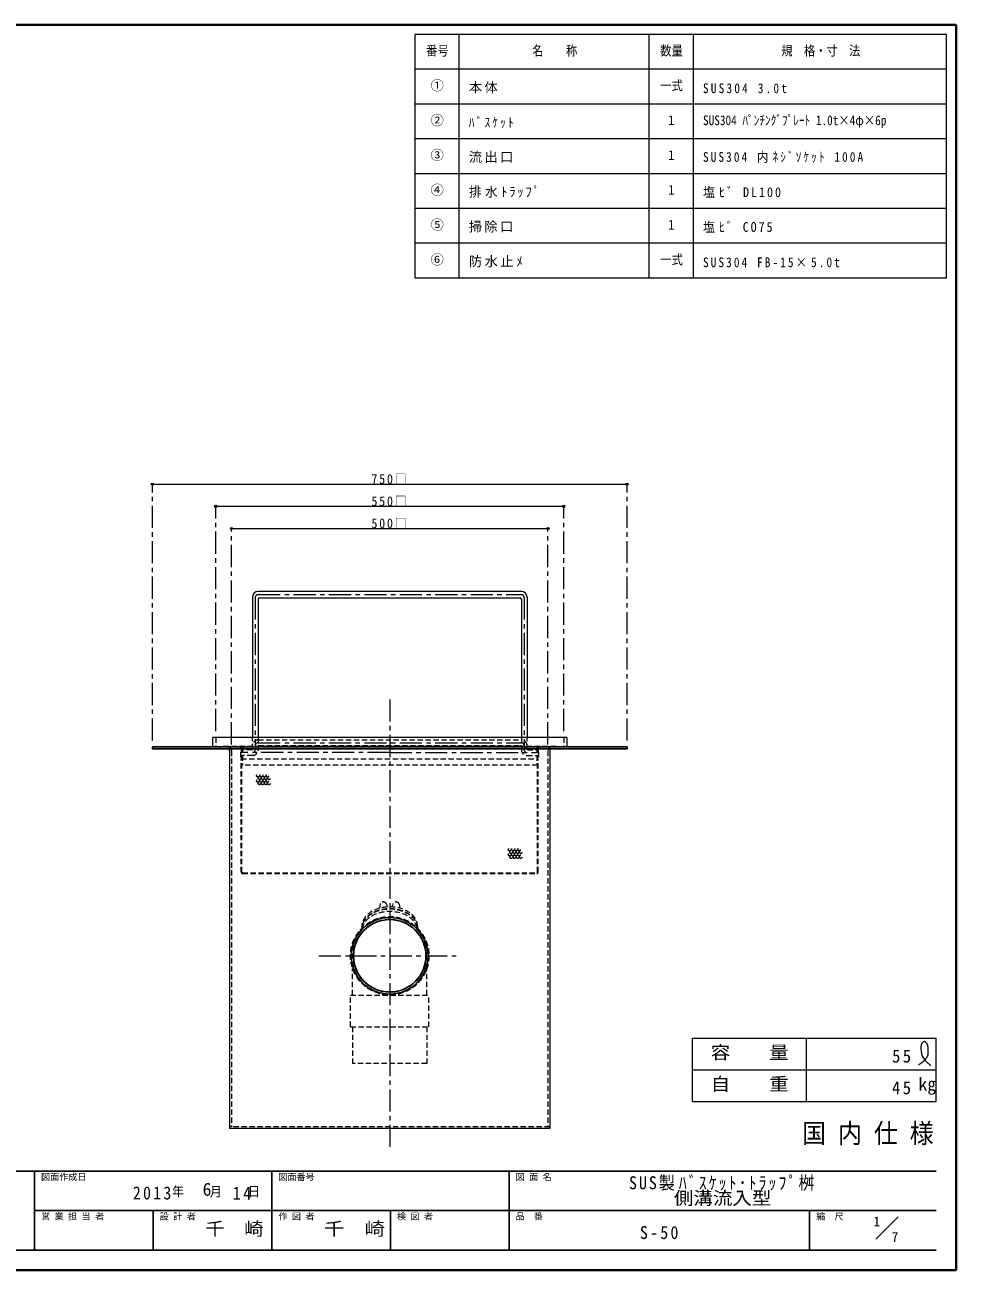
# Model space of a CAD drawing. Units: millimetres at full size, sheet at 1:7; details may follow other scales. Extents: x -1486 to 1349, y -951 to 1016.
# Drawn here: x -122 to 1349, y -951 to 1016 of the extents above; entities that cross this region are included whole.
import ezdxf
from ezdxf.enums import TextEntityAlignment as Align

# ---------------------------------------------------------------- set-up
doc = ezdxf.new("R2010")
doc.units = ezdxf.units.MM
doc.header["$LTSCALE"] = 7
doc.header["$PDMODE"] = 32
doc.header["$PDSIZE"] = 3.5
doc.linetypes.add('CHAIN1', pattern=[8, 5, -1, 1, -1])
doc.linetypes.add('DASHED1', pattern=[1.8, 1.2, -0.6])
doc.layers.add('0-0', color=7, linetype='Continuous', lineweight=18)
doc.styles.add('ＭＳ ゴシック', font='')
doc.styles.get('ＭＳ ゴシック').set_extended_font_data('MS Gothic')

msp = doc.modelspace()

# ---------------------------------------------------------------- linework, layer by layer
at = {"layer": '0-0', "color": 1, "lineweight": 40}
for p, q in [((1349.039, 1016.339), (-1485.961, 1016.339)), ((1349.039, -950.661), (1349.039, 1016.339)), ((1349.039, -950.661), (-1485.961, -950.661))]:
    msp.add_line(p, q, dxfattribs=at)
at = {"layer": '0-0', "color": 3}
for p, q in [((1334.039, 1001.339), (494.039, 1001.339)), ((564.039, 616.339), (564.039, 1001.339)), ((864.039, 616.339), (864.039, 1001.339)), ((934.039, 616.339), (934.039, 1001.339)), ((1334.039, 616.339), (1334.039, 1001.339)), ((1334.039, 946.339), (494.039, 946.339)), ((1334.039, 891.339), (494.039, 891.339)), ((1334.039, 836.339), (494.039, 836.339)), ((1334.039, 781.339), (494.039, 781.339)), ((1334.039, 726.339), (494.039, 726.339)), ((1334.039, 671.339), (494.039, 671.339)), ((1112.539, -684.161), (1112.539, -584.161)), ((1317.539, -684.161), (1317.539, -584.161)), ((932.539, -634.161), (1317.539, -634.161)), ((932.539, -684.161), (1317.539, -684.161))]:
    msp.add_line(p, q, dxfattribs=at)
at = {"layer": '0-0', "color": 4, "lineweight": 9}
for p, q in [((79.039, 290.839), (829.039, 290.839)), ((179.039, 255.839), (729.039, 255.839)), ((204.039, 220.839), (704.039, 220.839))]:
    msp.add_line(p, q, dxfattribs=at)
at = {"layer": '0-0', "color": 4, "linetype": 'CHAIN1', "lineweight": 9}
for p, q in [((79.039, -114.161), (79.039, 290.839)), ((829.039, -114.161), (829.039, 290.839)), ((179.039, -99.161), (179.039, 255.839)), ((729.039, -99.161), (729.039, 255.839)), ((204.039, -120.161), (204.039, 220.839)), ((704.039, -120.161), (704.039, 220.839)), ((241.539, 111.839), (241.539, -128.661)), ((246.039, 116.339), (662.039, 116.339)), ((666.539, 111.839), (666.539, -128.661)), ((454.039, -49.161), (454.039, -762.161)), ((246.039, -117.722), (662.039, -117.722)), ((454.039, -133.161), (218.539, -133.161)), ((454.039, -133.161), (689.539, -133.161)), ((342.039, -454.161), (566.039, -454.161))]:
    msp.add_line(p, q, dxfattribs=at)
at = {"layer": '0-0'}
for p, q in [((662.039, 121.339), (246.039, 121.339)), ((237.039, 112.339), (237.039, -109.161)), ((246.039, 109.339), (246.039, -109.161)), ((248.039, 111.339), (660.039, 111.339)), ((662.039, 109.339), (662.039, -109.161)), ((671.039, 112.339), (671.039, -109.161)), ((734.039, -109.161), (734.039, -124.161)), ((201.039, -130.161), (201.039, -727.161)), ((707.039, -130.161), (707.039, -727.161)), ((707.039, -727.161), (201.039, -727.161)), ((1222.184, -902.016), (1257.539, -866.661))]:
    msp.add_line(p, q, dxfattribs=at)
at = {"layer": '0-0', "color": 4, "linetype": 'DASHED1', "lineweight": 9}
for p, q in [((179.039, -109.161), (179.039, -124.161)), ((237.039, -127.661), (237.039, -109.161)), ((246.039, -109.161), (246.039, -128.661)), ((246.039, -113.222), (662.039, -113.222)), ((662.039, -109.161), (662.039, -128.661)), ((671.039, -127.661), (671.039, -109.161)), ((729.039, -109.161), (729.039, -124.161)), ((191.539, -123.161), (716.539, -123.161)), ((191.539, -123.161), (191.539, -124.161)), ((204.039, -130.161), (204.039, -724.161)), ((236.039, -128.661), (218.539, -128.661)), ((237.039, -137.661), (218.539, -137.661)), ((219.539, -125.661), (219.539, -140.661)), ((220.539, -322.161), (220.539, -125.161)), ((221.539, -125.161), (221.539, -153.161)), ((247.039, -122.222), (661.039, -122.222)), ((671.039, -137.661), (689.539, -137.661)), ((672.039, -128.661), (689.539, -128.661)), ((686.539, -125.161), (686.539, -153.161)), ((687.539, -322.161), (687.539, -125.161)), ((688.539, -125.661), (688.539, -140.661)), ((704.039, -130.161), (704.039, -724.161)), ((716.539, -123.161), (716.539, -124.161)), ((218.539, -140.661), (219.539, -140.661)), ((219.539, -143.161), (688.539, -143.161)), ((219.539, -322.161), (219.539, -143.161)), ((687.539, -153.161), (220.539, -153.161)), ((689.539, -140.661), (688.539, -140.661)), ((688.539, -322.161), (688.539, -143.161)), ((221.539, -323.161), (686.539, -323.161)), ((221.539, -324.161), (686.539, -324.161)), ((707.039, -724.161), (201.039, -724.161))]:
    msp.add_line(p, q, dxfattribs=at)
at = {"layer": '0-0', "color": 5, "lineweight": 25}
for p, q in [((79.039, -124.161), (79.039, -127.161)), ((79.039, -124.161), (829.039, -124.161)), ((829.039, -127.161), (79.039, -127.161)), ((829.039, -124.161), (829.039, -127.161))]:
    msp.add_line(p, q, dxfattribs=at)
at = {"layer": '0-0', "linetype": 'DASHED1'}
for p, q in [((439.039, -372.623), (438.076, -378.955)), ((449.039, -372.623), (450.048, -376.992)), ((459.039, -372.623), (458.03, -376.992)), ((469.039, -372.623), (470.003, -378.955)), ((410.039, -407.528), (410.039, -410.48)), ((498.039, -407.528), (498.039, -410.48)), ((395.414, -516.161), (395.414, -474.338)), ((512.664, -516.161), (512.664, -474.338)), ((392.039, -516.161), (516.039, -516.161)), ((392.039, -566.161), (392.039, -516.161)), ((516.039, -566.161), (516.039, -516.161)), ((392.039, -566.161), (516.039, -566.161)), ((395.414, -566.161), (395.414, -624.161))]:
    msp.add_line(p, q, dxfattribs=at)
at = {"layer": '0-0', "color": 6, "lineweight": 25}
for p, q in [((-1454.461, -794.161), (1317.539, -794.161)), ((-107.461, -919.161), (-107.461, -794.161)), ((267.539, -794.161), (267.539, -919.161)), ((642.539, -919.161), (642.539, -794.161)), ((1317.539, -856.661), (-107.461, -856.661)), ((80.039, -919.161), (80.039, -856.661)), ((455.039, -919.161), (455.039, -856.661)), ((1117.539, -919.161), (1117.539, -856.661)), ((1317.539, -919.161), (-1454.461, -919.161))]:
    msp.add_line(p, q, dxfattribs=at)
at = {"layer": '0-0', "color": 3}
for points in [[(1334.039, 616.339), (494.039, 616.339), (494.039, 1001.339)], [(932.539, -684.161), (932.539, -584.161), (1317.539, -584.161)]]:
    msp.add_lwpolyline(points, dxfattribs=at)
at = {"layer": '0-0'}
for points in [[(734.039, -109.161), (174.039, -109.161), (174.039, -124.161)], [(1289.571, -626.637), (1290.405, -626.057), (1291.841, -625.051), (1293.267, -624.027), (1294.677, -622.975), (1296.065, -621.884), (1297.424, -620.743), (1298.198, -620.053), (1298.856, -619.438), (1299.957, -618.337), (1300.995, -617.181), (1301.949, -615.969), (1302.798, -614.697), (1303.521, -613.364), (1303.873, -612.562), (1304.218, -611.599), (1304.657, -609.883), (1304.929, -608.112), (1305.064, -606.31), (1305.095, -604.497), (1305.053, -602.695), (1305.008, -601.664), (1304.97, -600.932), (1304.879, -599.682), (1304.737, -598.442), (1304.519, -597.203), (1304.197, -595.955), (1303.748, -594.69), (1303.419, -593.945), (1303.127, -593.363), (1302.551, -592.378), (1301.896, -591.462), (1301.175, -590.675), (1300.402, -590.071), (1299.589, -589.709), (1299.106, -589.632), (1298.59, -589.667), (1297.7, -589.983), (1296.834, -590.569), (1296.018, -591.363)], [(1296.018, -591.363), (1295.28, -592.306), (1294.647, -593.334), (1294.338, -593.945), (1294.037, -594.661), (1293.662, -595.885), (1293.44, -597.1), (1293.341, -598.31), (1293.333, -599.519), (1293.385, -600.731), (1293.43, -601.437), (1293.5, -602.412), (1293.646, -604.101), (1293.842, -605.789), (1294.107, -607.465), (1294.46, -609.118), (1294.922, -610.736), (1295.246, -611.653), (1295.65, -612.631), (1296.465, -614.266), (1297.412, -615.839), (1298.474, -617.35), (1299.63, -618.799), (1300.862, -620.186), (1301.603, -620.962), (1302.272, -621.631), (1303.45, -622.752), (1304.655, -623.837), (1305.88, -624.893), (1307.12, -625.93), (1308.368, -626.954), (1309.095, -627.545)]]:
    msp.add_lwpolyline(points, dxfattribs=at)
at = {"layer": '0-0', "color": 4, "linetype": 'DASHED1', "lineweight": 9}
for points in [[(218.539, -140.661), (218.539, -125.661), (219.539, -125.661)], [(689.539, -140.661), (689.539, -125.661), (688.539, -125.661)]]:
    msp.add_lwpolyline(points, dxfattribs=at)
at = {"layer": '0-0', "linetype": 'DASHED1'}
msp.add_lwpolyline([(512.664, -566.161), (512.664, -624.161), (395.414, -624.161)], dxfattribs=at)
at = {"layer": '0-0', "color": 4, "linetype": 'DASHED1', "lineweight": 9}
for centre in [(245.642, -169.885), (245.642, -177.885), (248.142, -173.885), (250.642, -169.885), (250.642, -177.885), (253.142, -173.885), (255.642, -169.885), (255.642, -177.885), (258.142, -173.885), (260.642, -169.885), (260.642, -177.885), (263.142, -173.885), (248.142, -181.885), (253.142, -181.885), (258.142, -181.885), (263.142, -181.885), (643.436, -286.396), (643.436, -294.396), (645.936, -290.396), (648.436, -286.396), (648.436, -294.396), (650.936, -290.396), (653.436, -286.396), (653.436, -294.396), (655.936, -290.396), (658.436, -286.396), (658.436, -294.396), (660.936, -290.396), (645.936, -298.396), (650.936, -298.396), (655.936, -298.396), (660.936, -298.396)]:
    msp.add_circle(centre, 2, dxfattribs=at)
at = {"layer": '0-0', "linetype": 'DASHED1'}
for radius in [62, 57.7]:
    msp.add_circle((454.039, -454.161), radius, dxfattribs=at)
at = {"layer": '0-0', "color": 5, "lineweight": 25}
for radius in [60.5, 57.15]:
    msp.add_circle((454.039, -454.161), radius, dxfattribs=at)
at = {"layer": '0-0'}
for centre, radius, start, end in [((246.039, 112.339), 9, 90, 180), ((662.039, 112.339), 9, 0, 90), ((248.039, 109.339), 2, 90, 180), ((660.039, 109.339), 2, 0, 90), ((198.039, -130.161), 3, 0, 90), ((710.039, -130.161), 3, 90, 180)]:
    msp.add_arc(centre, radius, start, end, dxfattribs=at)
at = {"layer": '0-0', "color": 4, "linetype": 'CHAIN1', "lineweight": 9}
for centre, start, end in [((246.039, 111.839), 90, 180), ((662.039, 111.839), 0, 90), ((246.039, -122.222), 90, 180), ((662.039, -122.222), 0, 90), ((237.039, -128.661), 270, 0), ((671.039, -128.661), 180, 270)]:
    msp.add_arc(centre, 4.5, start, end, dxfattribs=at)
at = {"layer": '0-0', "color": 4, "linetype": 'DASHED1', "lineweight": 9}
for centre, radius, start, end in [((246.039, -122.222), 9, 90, 180), ((662.039, -122.222), 9, 0, 90), ((198.039, -130.161), 6, 0, 90), ((219.539, -125.161), 2, 0, 90), ((219.539, -125.161), 1, 0, 90), ((236.039, -127.661), 1, 270, 0), ((237.039, -128.661), 9, 270, 0), ((247.039, -123.222), 1, 90, 180), ((661.039, -123.222), 1, 0, 90), ((671.039, -128.661), 9, 180, 270), ((672.039, -127.661), 1, 180, 270), ((688.539, -125.161), 2, 90, 180), ((688.539, -125.161), 1, 90, 180), ((710.039, -130.161), 6, 90, 180), ((221.539, -322.161), 2, 180, 270), ((221.539, -322.161), 1, 180, 270), ((686.539, -322.161), 1, 270, 0), ((686.539, -322.161), 2, 270, 0)]:
    msp.add_arc(centre, radius, start, end, dxfattribs=at)
at = {"layer": '0-0', "linetype": 'DASHED1'}
for centre in [(444.039, -374.355), (464.039, -374.355)]:
    msp.add_arc(centre, 5.292, 19.1103, 160.8897, dxfattribs=at)
for centre, start_param, end_param in [((454.039, -407.528), 3.14159265, 6.28318531), ((454.039, -410.568), 3.14447988, 6.28029808), ((454.039, -411.275), 3.16804372, 6.25673424), ((454.039, -414.908), 3.30597286, 6.1188051)]:
    msp.add_ellipse(centre, major_axis=(-44, 0), ratio=0.696864, start_param=start_param, end_param=end_param, dxfattribs=at)
at = {"layer": '0-0', "color": 4}
for p in [(79.039, 290.839), (829.039, 290.839), (179.039, 255.839), (729.039, 255.839), (204.039, 220.839), (704.039, 220.839)]:
    msp.add_point(p, dxfattribs=at)

# ---------------------------------------------------------------- texts
at = {"layer": '0-0', "style": 'ＭＳ ゴシック'}
for s, height, width, p in [('番号', 15.4, 0.85, (511.539, 963.339)), ('名\u3000\u3000称', 15.4, 0.85, (679.039, 963.339)), ('数量', 15.4, 0.85, (881.539, 963.339)), ('規\u3000格・寸\u3000法', 15.4, 0.85, (1072.789, 963.339)), ('一式', 15.4, 0.85, (881.539, 908.339)), ('SUS304 ﾊﾟﾝﾁﾝｸﾞﾌﾟﾚｰﾄ 1.0t×4φ×6p', 15.4, 0.85, (949.039, 853.339)), ('一式', 15.4, 0.85, (881.539, 633.339)), ('容\u3000\u3000量', 20.53, 1.1, (961.289, -623.161)), ('自\u3000\u3000重', 20.53, 1.1, (961.289, -673.161)), ('国 内 仕 様', 30.79, 0.9, (1105.789, -759.161)), ('側溝流入型', 20.53, 1.1, (903.039, -853.411)), ('千\u3000崎', 20.53, 1.1, (162.539, -901.911)), ('千\u3000崎', 20.53, 1.15, (350.039, -901.911))]:
    msp.add_text(s, height=height, dxfattribs=dict(at, width=width)).set_placement(p, align=Align.BOTTOM_LEFT)
for s, height, p in [('①', 15.4, (518.539, 908.339)), ('②', 15.4, (518.539, 853.339)), ('1', 15.4, (893.789, 853.339)), ('③', 15.4, (518.539, 798.339)), ('1', 15.4, (893.789, 798.339)), ('④', 15.4, (518.539, 743.339)), ('1', 15.4, (893.789, 743.339)), ('⑤', 15.4, (518.539, 688.339)), ('1', 15.4, (893.789, 688.339)), ('⑥', 15.4, (518.539, 633.339)), ('㎏', 20.53, (1289.539, -673.161)), ('図面作成日', 10.26, (-96.961, -811.661)), ('図面番号', 10.26, (278.039, -811.661)), ('図 面 名', 10.26, (653.039, -811.661)), ('6', 20.53, (158.339, -839.411)), ('営 業 担 当 者', 10.26, (-96.961, -874.161)), ('設 計 者', 10.26, (90.539, -874.161)), ('作 図 者', 10.26, (278.039, -874.161)), ('検 図 者', 10.26, (465.539, -874.161)), ('品\u3000番', 10.26, (653.039, -874.161)), ('縮\u3000尺', 10.26, (1128.039, -874.161)), ('1', 15.4, (1218.628, -885.927)), ('7', 15.4, (1247.132, -910.693))]:
    msp.add_text(s, height=height, dxfattribs=at).set_placement(p, align=Align.BOTTOM_LEFT)
at = {"layer": '0-0', "attachment_point": 7, "style": 'ＭＳ ゴシック'}
for s, insert, char_height in [('\\T1.17;本体', (579.039, 908.339), 15.4), ('\\T1.39;\\W0.85;SUS304\\~3.0t', (949.039, 908.339), 15.4), ('\\T1.39;\\W0.85;ﾊﾞｽｹｯﾄ', (579.039, 853.339), 15.4), ('\\T1.17;流出口', (579.039, 798.339), 15.4), ('\\T1.37;\\W0.85;SUS304\\~内ﾈｼﾞｿｹｯﾄ\\~100A', (949.039, 798.339), 15.4), ('\\T1.28;\\W0.95;排水ﾄﾗｯﾌﾟ', (579.039, 743.339), 15.4), ('\\T1.34;\\W0.9;塩ﾋﾞ\\~DL100', (949.039, 743.339), 15.4), ('\\T1.17;掃除口', (579.039, 688.339), 15.4), ('\\T1.33;\\W0.9;塩ﾋﾞ\\~CO75', (949.039, 688.339), 15.4), ('\\T1.19;防水止ﾒ', (579.039, 633.339), 15.4), ('\\T1.37;\\W0.85;SUS304\\~FB-15×5.0t', (949.039, 633.339), 15.4), ('\\T1.3;\\W0.9;750□', (425.164, 290.839), 15.4), ('\\T1.3;\\W0.9;550□', (425.164, 255.839), 15.4), ('\\T1.3;\\W0.9;500□', (425.164, 220.839), 15.4), ('\\T1.27;\\W0.95;55', (1247.789, -623.161), 20.53), ('\\T1.27;\\W0.95;45', (1247.789, -673.161), 20.53), ('\\T1.25;\\W0.9;SUS製ﾊﾞｽｹｯﾄ･ﾄﾗｯﾌﾟ桝', (832.164, -825.411), 20.53), ('\\T1.28;\\W0.9;2013', (48.089, -839.411), 20.53), ('\\T1.27;\\W0.9;年\\~\\~\\~月\\~\\~\\~日', (110.039, -835.911), 15.4), ('\\T1.27;\\W0.95;14', (205.589, -839.411), 20.53), ('\\T1.28;\\W0.9;S-50', (849.414, -901.911), 20.53)]:
    msp.add_mtext(s, dxfattribs=dict(at, insert=insert, char_height=char_height))

doc.saveas('drawing.dxf')
